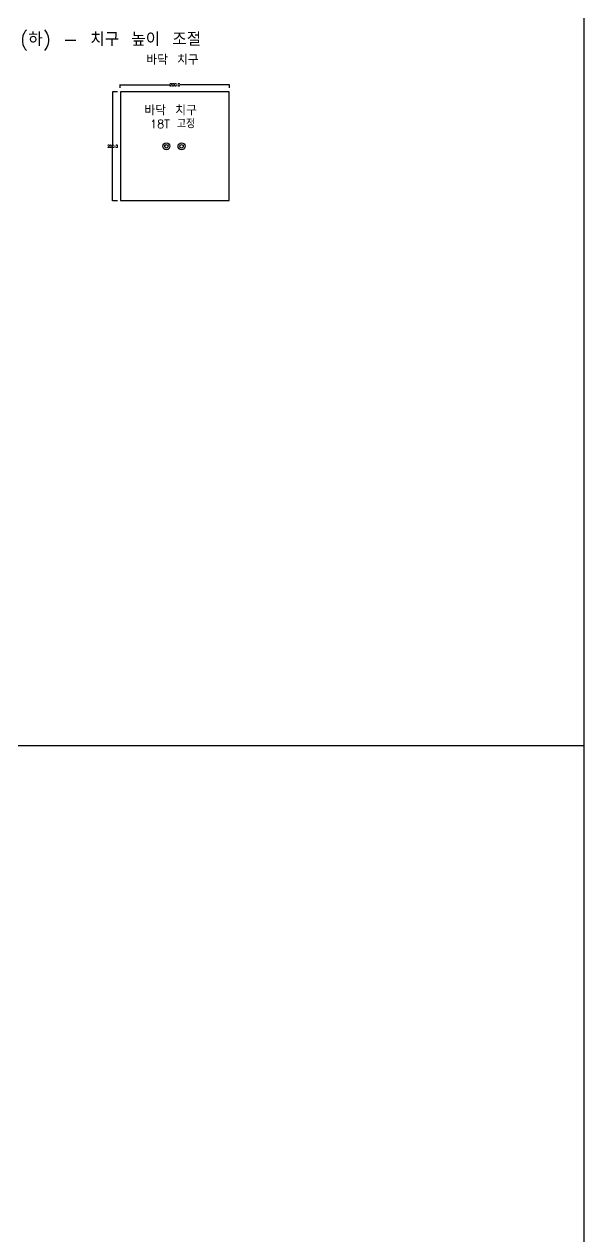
# Model space of a CAD drawing. Header units: millimetres. Extents: x -25 to 19775, y 172 to 9172.
# Drawn here: x 18749 to 19775, y 4672 to 6896 of the extents above; entities that cross this region are included whole.
import ezdxf

# ---------------------------------------------------------------- set-up
doc = ezdxf.new("R2010")
doc.units = ezdxf.units.MM
for name, color, linetype in [('TEXT', 7, 'Continuous'), ('볼트 구멍', 7, 'Continuous'), ('치구', 7, 'Continuous'), ('치수', 7, 'Continuous')]:
    doc.layers.add(name, color=color, linetype=linetype)
doc.styles.get("Standard").update_dxf_attribs({"font": 'txt.shx', "bigfont": 'whgtxt.shx'})
doc.dimstyles.get("Standard").update_dxf_attribs({"dimtxt": 7, "dimasz": 0.18, "dimexe": 0.18, "dimexo": 0.0625, "dimgap": 0.09, "dimtad": 0, "dimtih": 1, "dimtoh": 1, "dimdec": 1, "dimzin": 0, "dimdsep": 46, "dimtxsty": 'Standard', "dimcen": 0.09, "dimadec": 0, "dimazin": 0, "dimtfac": 1, "dimtdec": 1, "dimtofl": 0, "dimtmove": 0, "dimatfit": 3, "dimfxl": 0, "dimtolj": 1, "dimtzin": 0, "dimarcsym": 0})

# ---------------------------------------------------------------- blocks, each defined once
blk = doc.blocks.new('*D712')
at = {"layer": 'Defpoints', "color": 0}
for p in [(19125.5, 6784.8), (18925.5, 6778.9), (19125.5, 6778.9)]:
    blk.add_point(p, dxfattribs=at)
at = {"layer": '치수', "color": 0, "lineweight": -2}
for p, q in [((18925.5, 6779), (18925.5, 6785)), ((18925.6, 6784.8), (19016.6, 6784.8)), ((19125.3, 6784.8), (19034.3, 6784.8)), ((19125.5, 6779), (19125.5, 6785))]:
    blk.add_line(p, q, dxfattribs=at)
at = {"layer": '치수', "color": 0}
for points in [[(18925.6, 6784.8), (18925.6, 6784.8), (18925.5, 6784.8)], [(19125.3, 6784.8), (19125.3, 6784.8), (19125.5, 6784.8)]]:
    blk.add_solid(points, dxfattribs=at)
at = {"layer": '치수', "color": 0, "insert": (19025.5, 6784.8), "char_height": 5, "attachment_point": 5}
blk.add_mtext('\\A1;200.0', dxfattribs=at)
blk = doc.blocks.new('*D713')
at = {"layer": 'Defpoints', "color": 0}
for p in [(18920.3, 6771.8), (18911.4, 6571.8), (18920.3, 6571.8)]:
    blk.add_point(p, dxfattribs=at)
at = {"layer": '치수', "color": 0, "lineweight": -2}
for p, q in [((18920.3, 6771.8), (18911.2, 6771.8)), ((18911.4, 6771.6), (18911.4, 6674.4)), ((18911.4, 6572), (18911.4, 6669.2)), ((18920.3, 6571.8), (18911.2, 6571.8))]:
    blk.add_line(p, q, dxfattribs=at)
at = {"layer": '치수', "color": 0}
for points in [[(18911.4, 6771.6), (18911.4, 6771.6), (18911.4, 6771.8)], [(18911.4, 6572), (18911.4, 6572), (18911.4, 6571.8)]]:
    blk.add_solid(points, dxfattribs=at)
at = {"layer": '치수', "color": 0, "insert": (18911.4, 6671.8), "char_height": 5, "attachment_point": 5}
blk.add_mtext('\\A1;200.0', dxfattribs=at)

msp = doc.modelspace()

# ---------------------------------------------------------------- linework, layer by layer
at = {"layer": 'TEXT', "color": 6}
for p, q in [((19775.462, 9171.825), (19775.462, 171.825)), ((19775.462, 5571.825), (-24.538, 5571.825))]:
    msp.add_line(p, q, dxfattribs=at)
at = {"layer": '볼트 구멍', "color": 6}
for centre in [(19009.837, 6671.825), (19037.837, 6671.825)]:
    msp.add_circle(centre, 6.5, dxfattribs=at)
at = {"layer": '볼트 구멍', "color": 3}
for centre in [(19009.837, 6671.825), (19037.837, 6671.825)]:
    msp.add_circle(centre, 3.25, dxfattribs=at)
at = {"layer": '치구'}
msp.add_lwpolyline([(18925.712, 6771.575), (18925.712, 6572.075), (19125.212, 6572.075), (19125.212, 6771.575)], close=True, dxfattribs=at)

# ---------------------------------------------------------------- texts
at = {"layer": 'TEXT', "linetype": 'Continuous'}
for s, height, p in [('F5 (하) - 치구 높이 조절', 25, (18678.582, 6855.851)), ('바닥 치구', 18.75, (18973.137, 6821.44))]:
    msp.add_text(s, height=height, dxfattribs=at).set_placement(p)
at = {"layer": 'TEXT', "color": 6, "linetype": 'Continuous'}
msp.add_text('바닥 치구', height=18.75, dxfattribs=at).set_placement((18969.766, 6728.701))
at = {"layer": 'TEXT', "color": 6}
msp.add_text('18T 고정', height=15, dxfattribs=at).set_placement((18980.114, 6705.196))

# ---------------------------------------------------------------- dimensions: what is measured, and where the dimension line sits
at = {"layer": '치수', "color": 4}
dim = msp.add_linear_dim(base=(19125.462, 6784.815), p1=(18925.462, 6778.932), p2=(19125.462, 6778.932), dimstyle='Standard', override={"dimtxt": 5}, dxfattribs=at)
dim.commit()
dim.dimension.update_dxf_attribs({"geometry": '*D712', "text_midpoint": (19025.462, 6784.815)})
dim = msp.add_linear_dim(base=(18911.416, 6571.825), p1=(18920.32, 6771.825), p2=(18920.32, 6571.825), angle=90, dimstyle='Standard', override={"dimtxt": 5}, dxfattribs=at)
dim.commit()
dim.dimension.update_dxf_attribs({"geometry": '*D713', "text_midpoint": (18911.416, 6671.825)})

doc.saveas('drawing.dxf')
